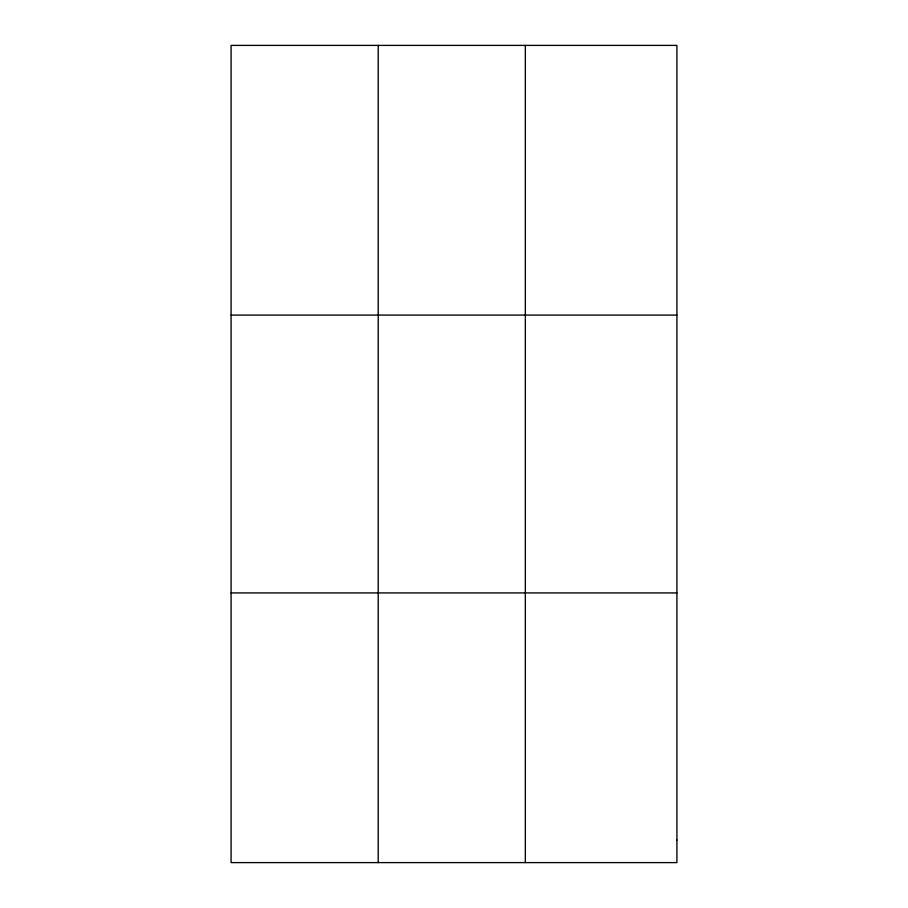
<?xml version="1.0" encoding="UTF-8"?>
<svg xmlns="http://www.w3.org/2000/svg" width="908" height="908" viewBox="0 0 908 908"><rect width="100%" height="100%" fill="white"/><g stroke="black" fill="none" stroke-linecap="round" stroke-linejoin="round"><path stroke-width="1.36" d="M525.335 862.6L525.335 45.4M231.086 315.076L676.914 315.076M231.086 592.924L676.914 592.924M378.216 45.4L378.216 862.6M676.914 840.127L676.914 862.6L231.086 862.6L231.086 45.4L676.914 45.4L676.914 840.127"/></g></svg>
